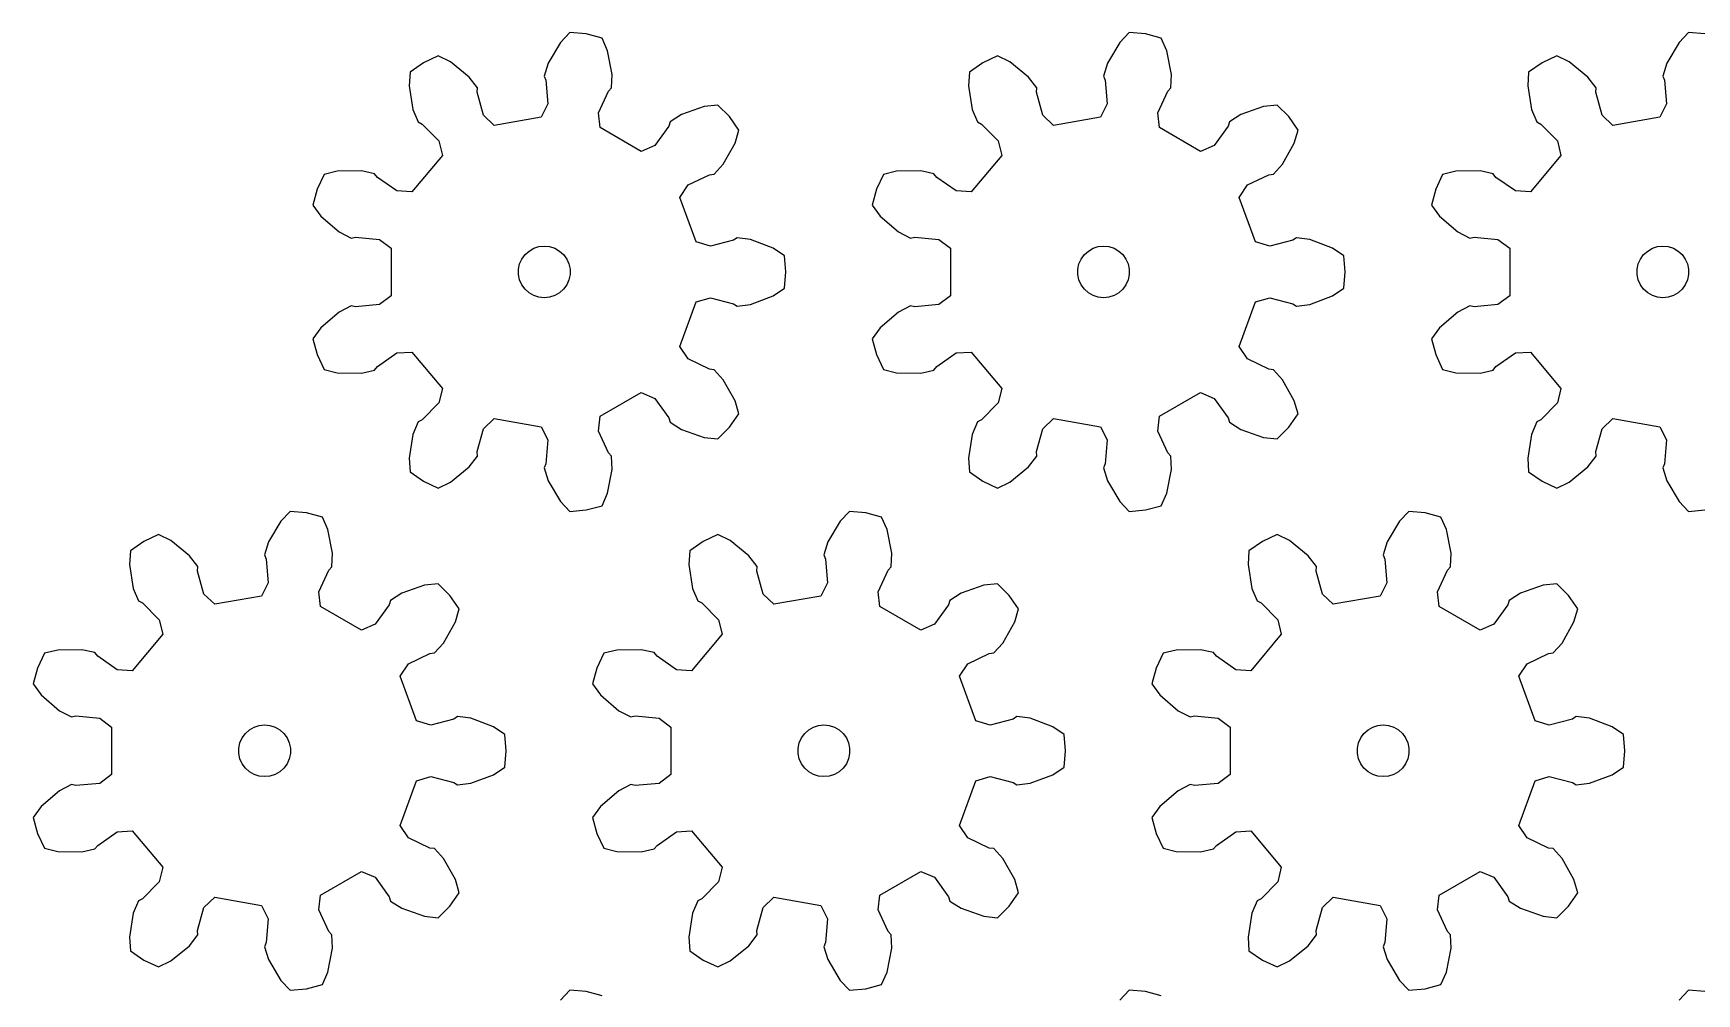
# Model space of a CAD drawing. Extents: x 0 to 189, y 0 to 222.
# Drawn here: x 0 to 96.4, y 55.3 to 111 of the extents above; entities that cross this region are included whole.
import ezdxf

# ---------------------------------------------------------------- set-up
doc = ezdxf.new("R2010")
doc.units = 0

msp = doc.modelspace()

# ---------------------------------------------------------------- linework, layer by layer
for p, q in [((31.101, 111.003), (30.55, 110.433)), ((32.044, 110.92), (31.101, 111.003)), ((32.958, 110.675), (32.044, 110.92)), ((63.512, 111.003), (62.961, 110.433)), ((64.456, 110.92), (63.512, 111.003)), ((65.37, 110.675), (64.456, 110.92)), ((95.924, 111.003), (95.373, 110.433)), ((96.867, 110.92), (95.924, 111.003)), ((30.55, 110.433), (29.834, 109.229)), ((33.281, 109.952), (32.958, 110.675)), ((33.542, 108.575), (33.281, 109.952)), ((62.961, 110.433), (62.246, 109.229)), ((65.693, 109.952), (65.37, 110.675)), ((65.954, 108.575), (65.693, 109.952)), ((95.373, 110.433), (94.657, 109.229)), ((22.609, 109.257), (21.834, 108.714)), ((23.467, 109.657), (22.609, 109.257)), ((24.18, 109.31), (23.467, 109.657)), ((25.264, 108.423), (24.18, 109.31)), ((29.834, 109.229), (29.601, 108.484)), ((55.021, 109.257), (54.245, 108.714)), ((55.879, 109.657), (55.021, 109.257)), ((56.591, 109.31), (55.879, 109.657)), ((57.676, 108.423), (56.591, 109.31)), ((62.246, 109.229), (62.012, 108.484)), ((87.432, 109.257), (86.657, 108.714)), ((88.29, 109.657), (87.432, 109.257)), ((89.003, 109.31), (88.29, 109.657)), ((90.087, 108.423), (89.003, 109.31)), ((94.657, 109.229), (94.424, 108.484)), ((21.834, 108.714), (21.777, 107.923)), ((25.738, 107.803), (25.264, 108.423)), ((29.601, 108.484), (29.701, 108.243)), ((29.701, 108.243), (29.813, 106.867)), ((33.507, 107.795), (33.542, 108.575)), ((54.245, 108.714), (54.189, 107.923)), ((58.15, 107.803), (57.676, 108.423)), ((62.012, 108.484), (62.113, 108.243)), ((62.113, 108.243), (62.225, 106.867)), ((65.918, 107.795), (65.954, 108.575)), ((86.657, 108.714), (86.601, 107.923)), ((90.562, 107.803), (90.087, 108.423)), ((94.424, 108.484), (94.524, 108.243)), ((94.524, 108.243), (94.637, 106.867)), ((21.777, 107.923), (22.003, 106.541)), ((25.727, 107.542), (25.738, 107.803)), ((26.092, 106.21), (25.727, 107.542)), ((32.753, 106.348), (33.33, 107.603)), ((33.33, 107.603), (33.507, 107.795)), ((54.189, 107.923), (54.415, 106.541)), ((58.138, 107.542), (58.15, 107.803)), ((58.503, 106.21), (58.138, 107.542)), ((65.165, 106.348), (65.741, 107.603)), ((65.741, 107.603), (65.918, 107.795)), ((86.601, 107.923), (86.827, 106.541)), ((90.55, 107.542), (90.562, 107.803)), ((90.915, 106.21), (90.55, 107.542)), ((22.003, 106.541), (22.304, 105.82)), ((26.718, 105.617), (26.092, 106.21)), ((29.428, 106.095), (26.718, 105.617)), ((29.813, 106.867), (29.428, 106.095)), ((32.852, 105.491), (32.753, 106.348)), ((37.561, 106.255), (36.903, 105.834)), ((38.883, 106.718), (37.561, 106.255)), ((39.671, 106.8), (38.883, 106.718)), ((40.341, 106.13), (39.671, 106.8)), ((40.884, 105.355), (40.341, 106.13)), ((54.415, 106.541), (54.715, 105.82)), ((59.13, 105.617), (58.503, 106.21)), ((61.839, 106.095), (59.13, 105.617)), ((62.225, 106.867), (61.839, 106.095)), ((65.263, 105.491), (65.165, 106.348)), ((69.973, 106.255), (69.315, 105.834)), ((71.295, 106.718), (69.973, 106.255)), ((72.083, 106.8), (71.295, 106.718)), ((72.752, 106.13), (72.083, 106.8)), ((73.295, 105.355), (72.752, 106.13)), ((86.827, 106.541), (87.127, 105.82)), ((91.541, 105.617), (90.915, 106.21)), ((94.251, 106.095), (91.541, 105.617)), ((94.637, 106.867), (94.251, 106.095)), ((22.304, 105.82), (22.535, 105.7)), ((22.535, 105.7), (23.506, 104.718)), ((35.235, 104.115), (32.852, 105.491)), ((36.825, 105.585), (36.026, 104.459)), ((36.903, 105.834), (36.825, 105.585)), ((40.666, 104.593), (40.884, 105.355)), ((54.715, 105.82), (54.947, 105.7)), ((54.947, 105.7), (55.918, 104.718)), ((67.646, 104.115), (65.263, 105.491)), ((69.237, 105.585), (68.438, 104.459)), ((69.315, 105.834), (69.237, 105.585)), ((73.078, 104.593), (73.295, 105.355)), ((87.127, 105.82), (87.359, 105.7)), ((87.359, 105.7), (88.329, 104.718)), ((23.506, 104.718), (23.707, 103.878)), ((36.026, 104.459), (35.235, 104.115)), ((39.981, 103.371), (40.666, 104.593)), ((55.918, 104.718), (56.119, 103.878)), ((68.438, 104.459), (67.646, 104.115)), ((72.393, 103.371), (73.078, 104.593)), ((88.329, 104.718), (88.53, 103.878)), ((23.707, 103.878), (21.938, 101.771)), ((39.452, 102.796), (39.981, 103.371)), ((56.119, 103.878), (54.35, 101.771)), ((71.864, 102.796), (72.393, 103.371)), ((88.53, 103.878), (86.762, 101.771)), ((16.851, 102.776), (16.451, 101.918)), ((17.62, 102.968), (16.851, 102.776)), ((19.02, 102.986), (17.62, 102.968)), ((19.783, 102.816), (19.02, 102.986)), ((19.941, 102.608), (19.783, 102.816)), ((21.077, 101.823), (19.941, 102.608)), ((37.945, 102.172), (39.193, 102.762)), ((39.193, 102.762), (39.452, 102.796)), ((49.263, 102.776), (48.863, 101.918)), ((50.032, 102.968), (49.263, 102.776)), ((51.432, 102.986), (50.032, 102.968)), ((52.194, 102.816), (51.432, 102.986)), ((52.353, 102.608), (52.194, 102.816)), ((53.489, 101.823), (52.353, 102.608)), ((70.357, 102.172), (71.605, 102.762)), ((71.605, 102.762), (71.864, 102.796)), ((81.674, 102.776), (81.274, 101.918)), ((82.443, 102.968), (81.674, 102.776)), ((83.844, 102.986), (82.443, 102.968)), ((84.606, 102.816), (83.844, 102.986)), ((84.764, 102.608), (84.606, 102.816)), ((85.9, 101.823), (84.764, 102.608)), ((16.451, 101.918), (16.206, 101.003)), ((21.938, 101.771), (21.077, 101.823)), ((37.47, 101.452), (37.945, 102.172)), ((38.411, 98.866), (37.47, 101.452)), ((48.863, 101.918), (48.617, 101.003)), ((54.35, 101.771), (53.489, 101.823)), ((69.881, 101.452), (70.357, 102.172)), ((70.822, 98.866), (69.881, 101.452)), ((81.274, 101.918), (81.029, 101.003)), ((86.762, 101.771), (85.9, 101.823)), ((16.206, 101.003), (16.671, 100.362)), ((16.671, 100.362), (17.733, 99.448)), ((48.617, 101.003), (49.083, 100.362)), ((49.083, 100.362), (50.144, 99.448)), ((81.029, 101.003), (81.494, 100.362)), ((81.494, 100.362), (82.556, 99.448)), ((17.733, 99.448), (18.426, 99.088)), ((50.144, 99.448), (50.838, 99.088)), ((82.556, 99.448), (83.249, 99.088)), ((18.426, 99.088), (18.681, 99.145)), ((18.681, 99.145), (20.056, 99.017)), ((20.056, 99.017), (20.749, 98.503)), ((20.749, 98.503), (20.749, 95.752)), ((28.497, 98.131), (28.73, 98.341)), ((28.73, 98.341), (29.002, 98.498)), ((29.002, 98.498), (29.3, 98.595)), ((29.3, 98.595), (29.612, 98.628)), ((29.612, 98.628), (29.924, 98.595)), ((29.924, 98.595), (30.222, 98.498)), ((30.222, 98.498), (30.494, 98.341)), ((30.494, 98.341), (30.727, 98.131)), ((39.238, 98.62), (38.411, 98.866)), ((40.574, 98.97), (39.238, 98.62)), ((40.794, 99.111), (40.574, 98.97)), ((41.568, 99.01), (40.794, 99.111)), ((42.878, 98.515), (41.568, 99.01)), ((43.535, 98.071), (42.878, 98.515)), ((50.838, 99.088), (51.093, 99.145)), ((51.093, 99.145), (52.468, 99.017)), ((52.468, 99.017), (53.161, 98.503)), ((53.161, 98.503), (53.161, 95.752)), ((60.909, 98.131), (61.142, 98.341)), ((61.142, 98.341), (61.413, 98.498)), ((61.413, 98.498), (61.712, 98.595)), ((61.712, 98.595), (62.024, 98.628)), ((62.024, 98.628), (62.335, 98.595)), ((62.335, 98.595), (62.634, 98.498)), ((62.634, 98.498), (62.905, 98.341)), ((62.905, 98.341), (63.138, 98.131)), ((71.65, 98.62), (70.822, 98.866)), ((72.985, 98.97), (71.65, 98.62)), ((73.205, 99.111), (72.985, 98.97)), ((73.98, 99.01), (73.205, 99.111)), ((75.29, 98.515), (73.98, 99.01)), ((75.947, 98.071), (75.29, 98.515)), ((83.249, 99.088), (83.504, 99.145)), ((83.504, 99.145), (84.879, 99.017)), ((84.879, 99.017), (85.573, 98.503)), ((85.573, 98.503), (85.573, 95.752)), ((93.32, 98.131), (93.554, 98.341)), ((93.554, 98.341), (93.825, 98.498)), ((93.825, 98.498), (94.123, 98.595)), ((94.123, 98.595), (94.435, 98.628)), ((94.435, 98.628), (94.747, 98.595)), ((94.747, 98.595), (95.045, 98.498)), ((95.045, 98.498), (95.317, 98.341)), ((95.317, 98.341), (95.55, 98.131)), ((28.12, 97.284), (28.185, 97.591)), ((28.185, 97.591), (28.313, 97.878)), ((28.313, 97.878), (28.497, 98.131)), ((30.727, 98.131), (30.911, 97.878)), ((30.911, 97.878), (31.038, 97.591)), ((31.038, 97.591), (31.104, 97.284)), ((43.617, 97.128), (43.535, 98.071)), ((60.532, 97.284), (60.597, 97.591)), ((60.597, 97.591), (60.724, 97.878)), ((60.724, 97.878), (60.909, 98.131)), ((63.138, 98.131), (63.323, 97.878)), ((63.323, 97.878), (63.45, 97.591)), ((63.45, 97.591), (63.515, 97.284)), ((76.029, 97.128), (75.947, 98.071)), ((92.943, 97.284), (93.009, 97.591)), ((93.009, 97.591), (93.136, 97.878)), ((93.136, 97.878), (93.32, 98.131)), ((95.55, 98.131), (95.734, 97.878)), ((95.734, 97.878), (95.862, 97.591)), ((95.862, 97.591), (95.927, 97.284)), ((28.12, 96.971), (28.12, 97.284)), ((28.185, 96.664), (28.12, 96.971)), ((28.313, 96.378), (28.185, 96.664)), ((31.038, 96.664), (30.911, 96.378)), ((31.104, 96.971), (31.038, 96.664)), ((31.104, 97.284), (31.104, 96.971)), ((43.535, 96.184), (43.617, 97.128)), ((60.532, 96.971), (60.532, 97.284)), ((60.597, 96.664), (60.532, 96.971)), ((60.724, 96.378), (60.597, 96.664)), ((63.45, 96.664), (63.323, 96.378)), ((63.515, 96.971), (63.45, 96.664)), ((63.515, 97.284), (63.515, 96.971)), ((75.947, 96.184), (76.029, 97.128)), ((92.943, 96.971), (92.943, 97.284)), ((93.009, 96.664), (92.943, 96.971)), ((93.136, 96.378), (93.009, 96.664)), ((95.862, 96.664), (95.734, 96.378)), ((95.927, 96.971), (95.862, 96.664)), ((95.927, 97.284), (95.927, 96.971)), ((20.749, 95.752), (20.056, 95.238)), ((28.497, 96.124), (28.313, 96.378)), ((28.73, 95.914), (28.497, 96.124)), ((29.002, 95.757), (28.73, 95.914)), ((29.3, 95.66), (29.002, 95.757)), ((29.612, 95.628), (29.3, 95.66)), ((29.924, 95.66), (29.612, 95.628)), ((30.222, 95.757), (29.924, 95.66)), ((30.494, 95.914), (30.222, 95.757)), ((30.727, 96.124), (30.494, 95.914)), ((30.911, 96.378), (30.727, 96.124)), ((38.411, 95.389), (39.238, 95.635)), ((39.238, 95.635), (40.574, 95.285)), ((41.568, 95.245), (42.878, 95.741)), ((42.878, 95.741), (43.535, 96.184)), ((53.161, 95.752), (52.468, 95.238)), ((60.909, 96.124), (60.724, 96.378)), ((61.142, 95.914), (60.909, 96.124)), ((61.413, 95.757), (61.142, 95.914)), ((61.712, 95.66), (61.413, 95.757)), ((62.024, 95.628), (61.712, 95.66)), ((62.335, 95.66), (62.024, 95.628)), ((62.634, 95.757), (62.335, 95.66)), ((62.905, 95.914), (62.634, 95.757)), ((63.138, 96.124), (62.905, 95.914)), ((63.323, 96.378), (63.138, 96.124)), ((70.822, 95.389), (71.65, 95.635)), ((71.65, 95.635), (72.985, 95.285)), ((73.98, 95.245), (75.29, 95.741)), ((75.29, 95.741), (75.947, 96.184)), ((85.573, 95.752), (84.879, 95.238)), ((93.32, 96.124), (93.136, 96.378)), ((93.554, 95.914), (93.32, 96.124)), ((93.825, 95.757), (93.554, 95.914)), ((94.123, 95.66), (93.825, 95.757)), ((94.435, 95.628), (94.123, 95.66)), ((94.747, 95.66), (94.435, 95.628)), ((95.045, 95.757), (94.747, 95.66)), ((95.317, 95.914), (95.045, 95.757)), ((95.55, 96.124), (95.317, 95.914)), ((95.734, 96.378), (95.55, 96.124)), ((17.733, 94.807), (16.671, 93.894)), ((18.426, 95.167), (17.733, 94.807)), ((18.681, 95.11), (18.426, 95.167)), ((20.056, 95.238), (18.681, 95.11)), ((37.47, 92.804), (38.411, 95.389)), ((40.574, 95.285), (40.794, 95.144)), ((40.794, 95.144), (41.568, 95.245)), ((50.144, 94.807), (49.083, 93.894)), ((50.838, 95.167), (50.144, 94.807)), ((51.093, 95.11), (50.838, 95.167)), ((52.468, 95.238), (51.093, 95.11)), ((69.881, 92.804), (70.822, 95.389)), ((72.985, 95.285), (73.205, 95.144)), ((73.205, 95.144), (73.98, 95.245)), ((82.556, 94.807), (81.494, 93.894)), ((83.249, 95.167), (82.556, 94.807)), ((83.504, 95.11), (83.249, 95.167)), ((84.879, 95.238), (83.504, 95.11)), ((16.671, 93.894), (16.206, 93.252)), ((49.083, 93.894), (48.617, 93.252)), ((81.494, 93.894), (81.029, 93.252)), ((16.206, 93.252), (16.451, 92.337)), ((37.945, 92.084), (37.47, 92.804)), ((48.617, 93.252), (48.863, 92.337)), ((70.357, 92.084), (69.881, 92.804)), ((81.029, 93.252), (81.274, 92.337)), ((16.451, 92.337), (16.851, 91.479)), ((19.783, 91.44), (19.941, 91.647)), ((19.941, 91.647), (21.077, 92.433)), ((21.077, 92.433), (21.938, 92.485)), ((21.938, 92.485), (23.707, 90.377)), ((39.193, 91.493), (37.945, 92.084)), ((48.863, 92.337), (49.263, 91.479)), ((52.194, 91.44), (52.353, 91.647)), ((52.353, 91.647), (53.489, 92.433)), ((53.489, 92.433), (54.35, 92.485)), ((54.35, 92.485), (56.119, 90.377)), ((71.605, 91.493), (70.357, 92.084)), ((81.274, 92.337), (81.674, 91.479)), ((84.606, 91.44), (84.764, 91.647)), ((84.764, 91.647), (85.9, 92.433)), ((85.9, 92.433), (86.762, 92.485)), ((86.762, 92.485), (88.53, 90.377)), ((16.851, 91.479), (17.62, 91.287)), ((17.62, 91.287), (19.02, 91.269)), ((19.02, 91.269), (19.783, 91.44)), ((39.452, 91.459), (39.193, 91.493)), ((39.981, 90.884), (39.452, 91.459)), ((40.666, 89.663), (39.981, 90.884)), ((49.263, 91.479), (50.032, 91.287)), ((50.032, 91.287), (51.432, 91.269)), ((51.432, 91.269), (52.194, 91.44)), ((71.864, 91.459), (71.605, 91.493)), ((72.393, 90.884), (71.864, 91.459)), ((73.078, 89.663), (72.393, 90.884)), ((81.674, 91.479), (82.443, 91.287)), ((82.443, 91.287), (83.844, 91.269)), ((83.844, 91.269), (84.606, 91.44)), ((23.707, 90.377), (23.506, 89.538)), ((32.852, 88.764), (35.235, 90.14)), ((35.235, 90.14), (36.026, 89.797)), ((36.026, 89.797), (36.825, 88.67)), ((40.884, 88.9), (40.666, 89.663)), ((56.119, 90.377), (55.918, 89.538)), ((65.263, 88.764), (67.646, 90.14)), ((67.646, 90.14), (68.438, 89.797)), ((68.438, 89.797), (69.237, 88.67)), ((73.295, 88.9), (73.078, 89.663)), ((88.53, 90.377), (88.329, 89.538)), ((23.506, 89.538), (22.535, 88.556)), ((32.753, 87.907), (32.852, 88.764)), ((40.341, 88.125), (40.884, 88.9)), ((55.918, 89.538), (54.947, 88.556)), ((65.165, 87.907), (65.263, 88.764)), ((72.752, 88.125), (73.295, 88.9)), ((88.329, 89.538), (87.359, 88.556)), ((22.304, 88.435), (22.003, 87.714)), ((22.535, 88.556), (22.304, 88.435)), ((25.727, 86.713), (26.092, 88.045)), ((26.092, 88.045), (26.718, 88.638)), ((26.718, 88.638), (29.428, 88.161)), ((29.428, 88.161), (29.813, 87.389)), ((33.33, 86.652), (32.753, 87.907)), ((36.825, 88.67), (36.903, 88.421)), ((36.903, 88.421), (37.561, 88)), ((37.561, 88), (38.883, 87.538)), ((39.671, 87.456), (40.341, 88.125)), ((54.715, 88.435), (54.415, 87.714)), ((54.947, 88.556), (54.715, 88.435)), ((58.138, 86.713), (58.503, 88.045)), ((58.503, 88.045), (59.13, 88.638)), ((59.13, 88.638), (61.839, 88.161)), ((61.839, 88.161), (62.225, 87.389)), ((65.741, 86.652), (65.165, 87.907)), ((69.237, 88.67), (69.315, 88.421)), ((69.315, 88.421), (69.973, 88)), ((69.973, 88), (71.295, 87.538)), ((72.083, 87.456), (72.752, 88.125)), ((87.127, 88.435), (86.827, 87.714)), ((87.359, 88.556), (87.127, 88.435)), ((90.55, 86.713), (90.915, 88.045)), ((90.915, 88.045), (91.541, 88.638)), ((91.541, 88.638), (94.251, 88.161)), ((94.251, 88.161), (94.637, 87.389)), ((22.003, 87.714), (21.777, 86.332)), ((29.813, 87.389), (29.701, 86.012)), ((38.883, 87.538), (39.671, 87.456)), ((54.415, 87.714), (54.189, 86.332)), ((62.225, 87.389), (62.113, 86.012)), ((71.295, 87.538), (72.083, 87.456)), ((86.827, 87.714), (86.601, 86.332)), ((94.637, 87.389), (94.524, 86.012)), ((21.777, 86.332), (21.834, 85.541)), ((24.18, 84.945), (25.264, 85.832)), ((25.264, 85.832), (25.738, 86.452)), ((25.738, 86.452), (25.727, 86.713)), ((29.701, 86.012), (29.601, 85.771)), ((33.507, 86.46), (33.33, 86.652)), ((33.542, 85.68), (33.507, 86.46)), ((54.189, 86.332), (54.245, 85.541)), ((56.591, 84.945), (57.676, 85.832)), ((57.676, 85.832), (58.15, 86.452)), ((58.15, 86.452), (58.138, 86.713)), ((62.113, 86.012), (62.012, 85.771)), ((65.918, 86.46), (65.741, 86.652)), ((65.954, 85.68), (65.918, 86.46)), ((86.601, 86.332), (86.657, 85.541)), ((89.003, 84.945), (90.087, 85.832)), ((90.087, 85.832), (90.562, 86.452)), ((90.562, 86.452), (90.55, 86.713)), ((94.524, 86.012), (94.424, 85.771)), ((21.834, 85.541), (22.609, 84.998)), ((22.609, 84.998), (23.467, 84.598)), ((23.467, 84.598), (24.18, 84.945)), ((29.601, 85.771), (29.834, 85.026)), ((29.834, 85.026), (30.55, 83.822)), ((33.281, 84.304), (33.542, 85.68)), ((54.245, 85.541), (55.021, 84.998)), ((55.021, 84.998), (55.879, 84.598)), ((55.879, 84.598), (56.591, 84.945)), ((62.012, 85.771), (62.246, 85.026)), ((62.246, 85.026), (62.961, 83.822)), ((65.693, 84.304), (65.954, 85.68)), ((86.657, 85.541), (87.432, 84.998)), ((87.432, 84.998), (88.29, 84.598)), ((88.29, 84.598), (89.003, 84.945)), ((94.424, 85.771), (94.657, 85.026)), ((94.657, 85.026), (95.373, 83.822)), ((32.958, 83.58), (33.281, 84.304)), ((65.37, 83.58), (65.693, 84.304)), ((14.895, 83.252), (14.344, 82.683)), ((15.838, 83.17), (14.895, 83.252)), ((16.753, 82.925), (15.838, 83.17)), ((17.076, 82.201), (16.753, 82.925)), ((30.55, 83.822), (31.101, 83.252)), ((31.101, 83.252), (32.044, 83.335)), ((32.044, 83.335), (32.958, 83.58)), ((47.307, 83.252), (46.755, 82.683)), ((48.25, 83.17), (47.307, 83.252)), ((49.164, 82.925), (48.25, 83.17)), ((49.487, 82.201), (49.164, 82.925)), ((62.961, 83.822), (63.512, 83.252)), ((63.512, 83.252), (64.456, 83.335)), ((64.456, 83.335), (65.37, 83.58)), ((79.718, 83.252), (79.167, 82.683)), ((80.661, 83.17), (79.718, 83.252)), ((81.576, 82.925), (80.661, 83.17)), ((81.899, 82.201), (81.576, 82.925)), ((95.373, 83.822), (95.924, 83.252)), ((95.924, 83.252), (96.867, 83.335)), ((14.344, 82.683), (13.628, 81.479)), ((17.336, 80.825), (17.076, 82.201)), ((46.755, 82.683), (46.04, 81.479)), ((49.748, 80.825), (49.487, 82.201)), ((79.167, 82.683), (78.452, 81.479)), ((82.16, 80.825), (81.899, 82.201)), ((6.403, 81.506), (5.628, 80.963)), ((7.261, 81.906), (6.403, 81.506)), ((7.974, 81.559), (7.261, 81.906)), ((9.058, 80.673), (7.974, 81.559)), ((13.628, 81.479), (13.395, 80.733)), ((38.815, 81.506), (38.039, 80.963)), ((39.673, 81.906), (38.815, 81.506)), ((40.386, 81.559), (39.673, 81.906)), ((41.47, 80.673), (40.386, 81.559)), ((46.04, 81.479), (45.806, 80.733)), ((71.227, 81.506), (70.451, 80.963)), ((72.085, 81.906), (71.227, 81.506)), ((72.797, 81.559), (72.085, 81.906)), ((73.882, 80.673), (72.797, 81.559)), ((78.452, 81.479), (78.218, 80.733)), ((5.628, 80.963), (5.572, 80.172)), ((5.572, 80.172), (5.797, 78.79)), ((9.533, 80.052), (9.058, 80.673)), ((9.521, 79.791), (9.533, 80.052)), ((13.395, 80.733), (13.495, 80.492)), ((13.495, 80.492), (13.607, 79.116)), ((17.124, 79.852), (17.301, 80.044)), ((17.301, 80.044), (17.336, 80.825)), ((38.039, 80.963), (37.983, 80.172)), ((37.983, 80.172), (38.209, 78.79)), ((41.944, 80.052), (41.47, 80.673)), ((41.932, 79.791), (41.944, 80.052)), ((45.806, 80.733), (45.907, 80.492)), ((45.907, 80.492), (46.019, 79.116)), ((49.536, 79.852), (49.712, 80.044)), ((49.712, 80.044), (49.748, 80.825)), ((70.451, 80.963), (70.395, 80.172)), ((70.395, 80.172), (70.621, 78.79)), ((74.356, 80.052), (73.882, 80.673)), ((74.344, 79.791), (74.356, 80.052)), ((78.218, 80.733), (78.318, 80.492)), ((78.318, 80.492), (78.431, 79.116)), ((81.947, 79.852), (82.124, 80.044)), ((82.124, 80.044), (82.16, 80.825)), ((9.886, 78.46), (9.521, 79.791)), ((13.607, 79.116), (13.222, 78.344)), ((16.548, 78.597), (17.124, 79.852)), ((23.466, 79.049), (22.677, 78.967)), ((24.135, 78.38), (23.466, 79.049)), ((42.297, 78.46), (41.932, 79.791)), ((46.019, 79.116), (45.634, 78.344)), ((48.959, 78.597), (49.536, 79.852)), ((55.877, 79.049), (55.089, 78.967)), ((56.547, 78.38), (55.877, 79.049)), ((74.709, 78.46), (74.344, 79.791)), ((78.431, 79.116), (78.045, 78.344)), ((81.371, 78.597), (81.947, 79.852)), ((88.289, 79.049), (87.501, 78.967)), ((88.958, 78.38), (88.289, 79.049)), ((5.797, 78.79), (6.098, 78.069)), ((10.512, 77.866), (9.886, 78.46)), ((13.222, 78.344), (10.512, 77.866)), ((16.646, 77.74), (16.548, 78.597)), ((20.697, 78.084), (20.619, 77.834)), ((21.355, 78.504), (20.697, 78.084)), ((22.677, 78.967), (21.355, 78.504)), ((24.678, 77.604), (24.135, 78.38)), ((38.209, 78.79), (38.509, 78.069)), ((42.924, 77.866), (42.297, 78.46)), ((45.634, 78.344), (42.924, 77.866)), ((49.058, 77.74), (48.959, 78.597)), ((53.109, 78.084), (53.031, 77.834)), ((53.767, 78.504), (53.109, 78.084)), ((55.089, 78.967), (53.767, 78.504)), ((57.09, 77.604), (56.547, 78.38)), ((70.621, 78.79), (70.921, 78.069)), ((75.336, 77.866), (74.709, 78.46)), ((78.045, 78.344), (75.336, 77.866)), ((81.469, 77.74), (81.371, 78.597)), ((85.52, 78.084), (85.442, 77.834)), ((86.178, 78.504), (85.52, 78.084)), ((87.501, 78.967), (86.178, 78.504)), ((89.501, 77.604), (88.958, 78.38)), ((6.098, 78.069), (6.329, 77.949)), ((6.329, 77.949), (7.3, 76.967)), ((19.029, 76.364), (16.646, 77.74)), ((20.619, 77.834), (19.82, 76.708)), ((24.46, 76.842), (24.678, 77.604)), ((38.509, 78.069), (38.741, 77.949)), ((38.741, 77.949), (39.712, 76.967)), ((51.44, 76.364), (49.058, 77.74)), ((53.031, 77.834), (52.232, 76.708)), ((56.872, 76.842), (57.09, 77.604)), ((70.921, 78.069), (71.153, 77.949)), ((71.153, 77.949), (72.124, 76.967)), ((83.852, 76.364), (81.469, 77.74)), ((85.442, 77.834), (84.644, 76.708)), ((89.284, 76.842), (89.501, 77.604)), ((7.3, 76.967), (7.501, 76.128)), ((19.82, 76.708), (19.029, 76.364)), ((23.775, 75.62), (24.46, 76.842)), ((39.712, 76.967), (39.913, 76.128)), ((52.232, 76.708), (51.44, 76.364)), ((56.187, 75.62), (56.872, 76.842)), ((72.124, 76.967), (72.324, 76.128)), ((84.644, 76.708), (83.852, 76.364)), ((88.599, 75.62), (89.284, 76.842)), ((1.414, 75.218), (0.645, 75.025)), ((2.815, 75.235), (1.414, 75.218)), ((3.577, 75.065), (2.815, 75.235)), ((7.501, 76.128), (5.733, 74.02)), ((23.246, 75.045), (23.775, 75.62)), ((33.826, 75.218), (33.057, 75.025)), ((35.226, 75.235), (33.826, 75.218)), ((35.989, 75.065), (35.226, 75.235)), ((39.913, 76.128), (38.144, 74.02)), ((55.658, 75.045), (56.187, 75.62)), ((66.237, 75.218), (65.468, 75.025)), ((67.638, 75.235), (66.237, 75.218)), ((68.4, 75.065), (67.638, 75.235)), ((72.324, 76.128), (70.556, 74.02)), ((88.07, 75.045), (88.599, 75.62)), ((0.645, 75.025), (0.245, 74.167)), ((3.735, 74.857), (3.577, 75.065)), ((4.871, 74.072), (3.735, 74.857)), ((21.264, 73.701), (21.739, 74.421)), ((21.739, 74.421), (22.988, 75.012)), ((22.988, 75.012), (23.246, 75.045)), ((33.057, 75.025), (32.657, 74.167)), ((36.147, 74.857), (35.989, 75.065)), ((37.283, 74.072), (36.147, 74.857)), ((53.675, 73.701), (54.151, 74.421)), ((54.151, 74.421), (55.399, 75.012)), ((55.399, 75.012), (55.658, 75.045)), ((65.468, 75.025), (65.068, 74.167)), ((68.559, 74.857), (68.4, 75.065)), ((69.694, 74.072), (68.559, 74.857)), ((86.087, 73.701), (86.563, 74.421)), ((86.563, 74.421), (87.811, 75.012)), ((87.811, 75.012), (88.07, 75.045)), ((0.245, 74.167), (0, 73.253)), ((5.733, 74.02), (4.871, 74.072)), ((22.205, 71.115), (21.264, 73.701)), ((32.657, 74.167), (32.412, 73.253)), ((38.144, 74.02), (37.283, 74.072)), ((54.616, 71.115), (53.675, 73.701)), ((65.068, 74.167), (64.823, 73.253)), ((70.556, 74.02), (69.694, 74.072)), ((87.028, 71.115), (86.087, 73.701)), ((0, 73.253), (0.465, 72.611)), ((0.465, 72.611), (1.527, 71.697)), ((32.412, 73.253), (32.877, 72.611)), ((32.877, 72.611), (33.938, 71.697)), ((64.823, 73.253), (65.289, 72.611)), ((65.289, 72.611), (66.35, 71.697)), ((1.527, 71.697), (2.22, 71.338)), ((2.22, 71.338), (2.475, 71.395)), ((2.475, 71.395), (3.85, 71.266)), ((24.588, 71.36), (24.368, 71.219)), ((25.362, 71.26), (24.588, 71.36)), ((33.938, 71.697), (34.632, 71.338)), ((34.632, 71.338), (34.887, 71.395)), ((34.887, 71.395), (36.262, 71.266)), ((56.999, 71.36), (56.78, 71.219)), ((57.774, 71.26), (56.999, 71.36)), ((66.35, 71.697), (67.044, 71.338)), ((67.044, 71.338), (67.298, 71.395)), ((67.298, 71.395), (68.673, 71.266)), ((89.411, 71.36), (89.191, 71.219)), ((90.186, 71.26), (89.411, 71.36)), ((3.85, 71.266), (4.543, 70.753)), ((4.543, 70.753), (4.543, 68.001)), ((12.107, 70.127), (12.291, 70.381)), ((12.291, 70.381), (12.524, 70.59)), ((12.524, 70.59), (12.796, 70.747)), ((12.796, 70.747), (13.094, 70.844)), ((13.094, 70.844), (13.406, 70.877)), ((13.406, 70.877), (13.718, 70.844)), ((13.718, 70.844), (14.016, 70.747)), ((14.016, 70.747), (14.288, 70.59)), ((14.288, 70.59), (14.521, 70.381)), ((14.521, 70.381), (14.705, 70.127)), ((23.032, 70.87), (22.205, 71.115)), ((24.368, 71.219), (23.032, 70.87)), ((26.672, 70.764), (25.362, 71.26)), ((27.329, 70.32), (26.672, 70.764)), ((36.262, 71.266), (36.955, 70.753)), ((36.955, 70.753), (36.955, 68.001)), ((44.519, 70.127), (44.703, 70.381)), ((44.703, 70.381), (44.936, 70.59)), ((44.936, 70.59), (45.208, 70.747)), ((45.208, 70.747), (45.506, 70.844)), ((45.506, 70.844), (45.818, 70.877)), ((45.818, 70.877), (46.13, 70.844)), ((46.13, 70.844), (46.428, 70.747)), ((46.428, 70.747), (46.699, 70.59)), ((46.699, 70.59), (46.932, 70.381)), ((46.932, 70.381), (47.117, 70.127)), ((55.444, 70.87), (54.616, 71.115)), ((56.78, 71.219), (55.444, 70.87)), ((59.084, 70.764), (57.774, 71.26)), ((59.741, 70.32), (59.084, 70.764)), ((68.673, 71.266), (69.367, 70.753)), ((69.367, 70.753), (69.367, 68.001)), ((76.93, 70.127), (77.115, 70.381)), ((77.115, 70.381), (77.348, 70.59)), ((77.348, 70.59), (77.619, 70.747)), ((77.619, 70.747), (77.917, 70.844)), ((77.917, 70.844), (78.229, 70.877)), ((78.229, 70.877), (78.541, 70.844)), ((78.541, 70.844), (78.839, 70.747)), ((78.839, 70.747), (79.111, 70.59)), ((79.111, 70.59), (79.344, 70.381)), ((79.344, 70.381), (79.528, 70.127)), ((87.855, 70.87), (87.028, 71.115)), ((89.191, 71.219), (87.855, 70.87)), ((91.496, 70.764), (90.186, 71.26)), ((92.152, 70.32), (91.496, 70.764)), ((11.914, 69.534), (11.979, 69.84)), ((11.914, 69.22), (11.914, 69.534)), ((11.979, 69.84), (12.107, 70.127)), ((14.705, 70.127), (14.833, 69.84)), ((14.833, 69.84), (14.898, 69.534)), ((14.898, 69.534), (14.898, 69.22)), ((27.412, 69.377), (27.329, 70.32)), ((44.326, 69.534), (44.391, 69.84)), ((44.326, 69.22), (44.326, 69.534)), ((44.391, 69.84), (44.519, 70.127)), ((47.117, 70.127), (47.244, 69.84)), ((47.244, 69.84), (47.309, 69.534)), ((47.309, 69.534), (47.309, 69.22)), ((59.823, 69.377), (59.741, 70.32)), ((76.738, 69.534), (76.803, 69.84)), ((76.738, 69.22), (76.738, 69.534)), ((76.803, 69.84), (76.93, 70.127)), ((79.528, 70.127), (79.656, 69.84)), ((79.656, 69.84), (79.721, 69.534)), ((79.721, 69.534), (79.721, 69.22)), ((92.235, 69.377), (92.152, 70.32)), ((11.979, 68.913), (11.914, 69.22)), ((12.107, 68.627), (11.979, 68.913)), ((12.291, 68.373), (12.107, 68.627)), ((14.705, 68.627), (14.521, 68.373)), ((14.833, 68.913), (14.705, 68.627)), ((14.898, 69.22), (14.833, 68.913)), ((27.329, 68.434), (27.412, 69.377)), ((44.391, 68.913), (44.326, 69.22)), ((44.519, 68.627), (44.391, 68.913)), ((44.703, 68.373), (44.519, 68.627)), ((47.117, 68.627), (46.932, 68.373)), ((47.244, 68.913), (47.117, 68.627)), ((47.309, 69.22), (47.244, 68.913)), ((59.741, 68.434), (59.823, 69.377)), ((76.803, 68.913), (76.738, 69.22)), ((76.93, 68.627), (76.803, 68.913)), ((77.115, 68.373), (76.93, 68.627)), ((79.528, 68.627), (79.344, 68.373)), ((79.656, 68.913), (79.528, 68.627)), ((79.721, 69.22), (79.656, 68.913)), ((92.152, 68.434), (92.235, 69.377)), ((3.85, 67.487), (2.475, 67.359)), ((4.543, 68.001), (3.85, 67.487)), ((12.524, 68.163), (12.291, 68.373)), ((12.796, 68.007), (12.524, 68.163)), ((13.094, 67.91), (12.796, 68.007)), ((13.406, 67.877), (13.094, 67.91)), ((13.718, 67.91), (13.406, 67.877)), ((14.016, 68.007), (13.718, 67.91)), ((14.288, 68.163), (14.016, 68.007)), ((14.521, 68.373), (14.288, 68.163)), ((21.264, 65.053), (22.205, 67.638)), ((22.205, 67.638), (23.032, 67.884)), ((23.032, 67.884), (24.368, 67.534)), ((24.368, 67.534), (24.588, 67.394)), ((24.588, 67.394), (25.362, 67.494)), ((25.362, 67.494), (26.672, 67.99)), ((26.672, 67.99), (27.329, 68.434)), ((36.262, 67.487), (34.887, 67.359)), ((36.955, 68.001), (36.262, 67.487)), ((44.936, 68.163), (44.703, 68.373)), ((45.208, 68.007), (44.936, 68.163)), ((45.506, 67.91), (45.208, 68.007)), ((45.818, 67.877), (45.506, 67.91)), ((46.13, 67.91), (45.818, 67.877)), ((46.428, 68.007), (46.13, 67.91)), ((46.699, 68.163), (46.428, 68.007)), ((46.932, 68.373), (46.699, 68.163)), ((53.675, 65.053), (54.616, 67.638)), ((54.616, 67.638), (55.444, 67.884)), ((55.444, 67.884), (56.78, 67.534)), ((56.78, 67.534), (56.999, 67.394)), ((56.999, 67.394), (57.774, 67.494)), ((57.774, 67.494), (59.084, 67.99)), ((59.084, 67.99), (59.741, 68.434)), ((68.673, 67.487), (67.298, 67.359)), ((69.367, 68.001), (68.673, 67.487)), ((77.348, 68.163), (77.115, 68.373)), ((77.619, 68.007), (77.348, 68.163)), ((77.917, 67.91), (77.619, 68.007)), ((78.229, 67.877), (77.917, 67.91)), ((78.541, 67.91), (78.229, 67.877)), ((78.839, 68.007), (78.541, 67.91)), ((79.111, 68.163), (78.839, 68.007)), ((79.344, 68.373), (79.111, 68.163)), ((86.087, 65.053), (87.028, 67.638)), ((87.028, 67.638), (87.855, 67.884)), ((87.855, 67.884), (89.191, 67.534)), ((89.191, 67.534), (89.411, 67.394)), ((89.411, 67.394), (90.186, 67.494)), ((90.186, 67.494), (91.496, 67.99)), ((91.496, 67.99), (92.152, 68.434)), ((1.527, 67.057), (0.465, 66.143)), ((2.22, 67.416), (1.527, 67.057)), ((2.475, 67.359), (2.22, 67.416)), ((33.938, 67.057), (32.877, 66.143)), ((34.632, 67.416), (33.938, 67.057)), ((34.887, 67.359), (34.632, 67.416)), ((66.35, 67.057), (65.289, 66.143)), ((67.044, 67.416), (66.35, 67.057)), ((67.298, 67.359), (67.044, 67.416)), ((0.465, 66.143), (0, 65.501)), ((32.877, 66.143), (32.412, 65.501)), ((65.289, 66.143), (64.823, 65.501)), ((0, 65.501), (0.245, 64.587)), ((0.245, 64.587), (0.645, 63.729)), ((3.735, 63.896), (4.871, 64.682)), ((4.871, 64.682), (5.733, 64.734)), ((5.733, 64.734), (7.501, 62.626)), ((21.739, 64.333), (21.264, 65.053)), ((32.412, 65.501), (32.657, 64.587)), ((32.657, 64.587), (33.057, 63.729)), ((36.147, 63.896), (37.283, 64.682)), ((37.283, 64.682), (38.144, 64.734)), ((38.144, 64.734), (39.913, 62.626)), ((54.151, 64.333), (53.675, 65.053)), ((64.823, 65.501), (65.068, 64.587)), ((65.068, 64.587), (65.468, 63.729)), ((68.559, 63.896), (69.694, 64.682)), ((69.694, 64.682), (70.556, 64.734)), ((70.556, 64.734), (72.324, 62.626)), ((86.563, 64.333), (86.087, 65.053)), ((0.645, 63.729), (1.414, 63.536)), ((2.815, 63.518), (3.577, 63.689)), ((3.577, 63.689), (3.735, 63.896)), ((22.988, 63.742), (21.739, 64.333)), ((23.246, 63.708), (22.988, 63.742)), ((23.775, 63.134), (23.246, 63.708)), ((33.057, 63.729), (33.826, 63.536)), ((35.226, 63.518), (35.989, 63.689)), ((35.989, 63.689), (36.147, 63.896)), ((55.399, 63.742), (54.151, 64.333)), ((55.658, 63.708), (55.399, 63.742)), ((56.187, 63.134), (55.658, 63.708)), ((65.468, 63.729), (66.237, 63.536)), ((67.638, 63.518), (68.4, 63.689)), ((68.4, 63.689), (68.559, 63.896)), ((87.811, 63.742), (86.563, 64.333)), ((88.07, 63.708), (87.811, 63.742)), ((88.599, 63.134), (88.07, 63.708)), ((1.414, 63.536), (2.815, 63.518)), ((24.46, 61.912), (23.775, 63.134)), ((33.826, 63.536), (35.226, 63.518)), ((56.872, 61.912), (56.187, 63.134)), ((66.237, 63.536), (67.638, 63.518)), ((89.284, 61.912), (88.599, 63.134)), ((7.3, 61.787), (6.329, 60.805)), ((7.501, 62.626), (7.3, 61.787)), ((16.646, 61.014), (19.029, 62.389)), ((19.029, 62.389), (19.82, 62.046)), ((19.82, 62.046), (20.619, 60.919)), ((24.678, 61.15), (24.46, 61.912)), ((39.712, 61.787), (38.741, 60.805)), ((39.913, 62.626), (39.712, 61.787)), ((49.058, 61.014), (51.44, 62.389)), ((51.44, 62.389), (52.232, 62.046)), ((52.232, 62.046), (53.031, 60.919)), ((57.09, 61.15), (56.872, 61.912)), ((72.124, 61.787), (71.153, 60.805)), ((72.324, 62.626), (72.124, 61.787)), ((81.469, 61.014), (83.852, 62.389)), ((83.852, 62.389), (84.644, 62.046)), ((84.644, 62.046), (85.442, 60.919)), ((89.501, 61.15), (89.284, 61.912)), ((6.329, 60.805), (6.098, 60.685)), ((9.886, 60.294), (10.512, 60.888)), ((10.512, 60.888), (13.222, 60.41)), ((16.548, 60.156), (16.646, 61.014)), ((20.619, 60.919), (20.697, 60.67)), ((24.135, 60.374), (24.678, 61.15)), ((38.741, 60.805), (38.509, 60.685)), ((42.297, 60.294), (42.924, 60.888)), ((42.924, 60.888), (45.634, 60.41)), ((48.959, 60.156), (49.058, 61.014)), ((53.031, 60.919), (53.109, 60.67)), ((56.547, 60.374), (57.09, 61.15)), ((71.153, 60.805), (70.921, 60.685)), ((74.709, 60.294), (75.336, 60.888)), ((75.336, 60.888), (78.045, 60.41)), ((81.371, 60.156), (81.469, 61.014)), ((85.442, 60.919), (85.52, 60.67)), ((88.958, 60.374), (89.501, 61.15)), ((5.797, 59.964), (5.572, 58.581)), ((6.098, 60.685), (5.797, 59.964)), ((9.521, 58.962), (9.886, 60.294)), ((13.222, 60.41), (13.607, 59.638)), ((17.124, 58.901), (16.548, 60.156)), ((20.697, 60.67), (21.355, 60.249)), ((21.355, 60.249), (22.677, 59.787)), ((22.677, 59.787), (23.466, 59.705)), ((23.466, 59.705), (24.135, 60.374)), ((38.209, 59.964), (37.983, 58.581)), ((38.509, 60.685), (38.209, 59.964)), ((41.932, 58.962), (42.297, 60.294)), ((45.634, 60.41), (46.019, 59.638)), ((49.536, 58.901), (48.959, 60.156)), ((53.109, 60.67), (53.767, 60.249)), ((53.767, 60.249), (55.089, 59.787)), ((55.089, 59.787), (55.877, 59.705)), ((55.877, 59.705), (56.547, 60.374)), ((70.621, 59.964), (70.395, 58.581)), ((70.921, 60.685), (70.621, 59.964)), ((74.344, 58.962), (74.709, 60.294)), ((78.045, 60.41), (78.431, 59.638)), ((81.947, 58.901), (81.371, 60.156)), ((85.52, 60.67), (86.178, 60.249)), ((86.178, 60.249), (87.501, 59.787)), ((87.501, 59.787), (88.289, 59.705)), ((88.289, 59.705), (88.958, 60.374)), ((9.533, 58.702), (9.521, 58.962)), ((13.607, 59.638), (13.495, 58.262)), ((17.301, 58.709), (17.124, 58.901)), ((41.944, 58.702), (41.932, 58.962)), ((46.019, 59.638), (45.907, 58.262)), ((49.712, 58.709), (49.536, 58.901)), ((74.356, 58.702), (74.344, 58.962)), ((78.431, 59.638), (78.318, 58.262)), ((82.124, 58.709), (81.947, 58.901)), ((5.572, 58.581), (5.628, 57.791)), ((7.974, 57.194), (9.058, 58.081)), ((9.058, 58.081), (9.533, 58.702)), ((13.495, 58.262), (13.395, 58.021)), ((13.395, 58.021), (13.628, 57.275)), ((17.076, 56.553), (17.336, 57.929)), ((17.336, 57.929), (17.301, 58.709)), ((37.983, 58.581), (38.039, 57.791)), ((40.386, 57.194), (41.47, 58.081)), ((41.47, 58.081), (41.944, 58.702)), ((45.907, 58.262), (45.806, 58.021)), ((45.806, 58.021), (46.04, 57.275)), ((49.487, 56.553), (49.748, 57.929)), ((49.748, 57.929), (49.712, 58.709)), ((70.395, 58.581), (70.451, 57.791)), ((72.797, 57.194), (73.882, 58.081)), ((73.882, 58.081), (74.356, 58.702)), ((78.318, 58.262), (78.218, 58.021)), ((78.218, 58.021), (78.452, 57.275)), ((81.899, 56.553), (82.16, 57.929)), ((82.16, 57.929), (82.124, 58.709)), ((5.628, 57.791), (6.403, 57.248)), ((6.403, 57.248), (7.261, 56.848)), ((7.261, 56.848), (7.974, 57.194)), ((13.628, 57.275), (14.344, 56.071)), ((38.039, 57.791), (38.815, 57.248)), ((38.815, 57.248), (39.673, 56.848)), ((39.673, 56.848), (40.386, 57.194)), ((46.04, 57.275), (46.755, 56.071)), ((70.451, 57.791), (71.227, 57.248)), ((71.227, 57.248), (72.085, 56.848)), ((72.085, 56.848), (72.797, 57.194)), ((78.452, 57.275), (79.167, 56.071)), ((14.344, 56.071), (14.895, 55.501)), ((16.753, 55.829), (17.076, 56.553)), ((46.755, 56.071), (47.307, 55.501)), ((49.164, 55.829), (49.487, 56.553)), ((79.167, 56.071), (79.718, 55.501)), ((81.576, 55.829), (81.899, 56.553)), ((14.895, 55.501), (15.838, 55.584)), ((15.838, 55.584), (16.753, 55.829)), ((31.101, 55.501), (30.55, 54.932)), ((32.044, 55.419), (31.101, 55.501)), ((32.958, 55.174), (32.044, 55.419)), ((47.307, 55.501), (48.25, 55.584)), ((48.25, 55.584), (49.164, 55.829)), ((63.512, 55.501), (62.961, 54.932)), ((64.456, 55.419), (63.512, 55.501)), ((65.37, 55.174), (64.456, 55.419)), ((79.718, 55.501), (80.661, 55.584)), ((80.661, 55.584), (81.576, 55.829)), ((95.924, 55.501), (95.373, 54.932)), ((96.867, 55.419), (95.924, 55.501))]:
    msp.add_line(p, q)

doc.saveas('drawing.dxf')
